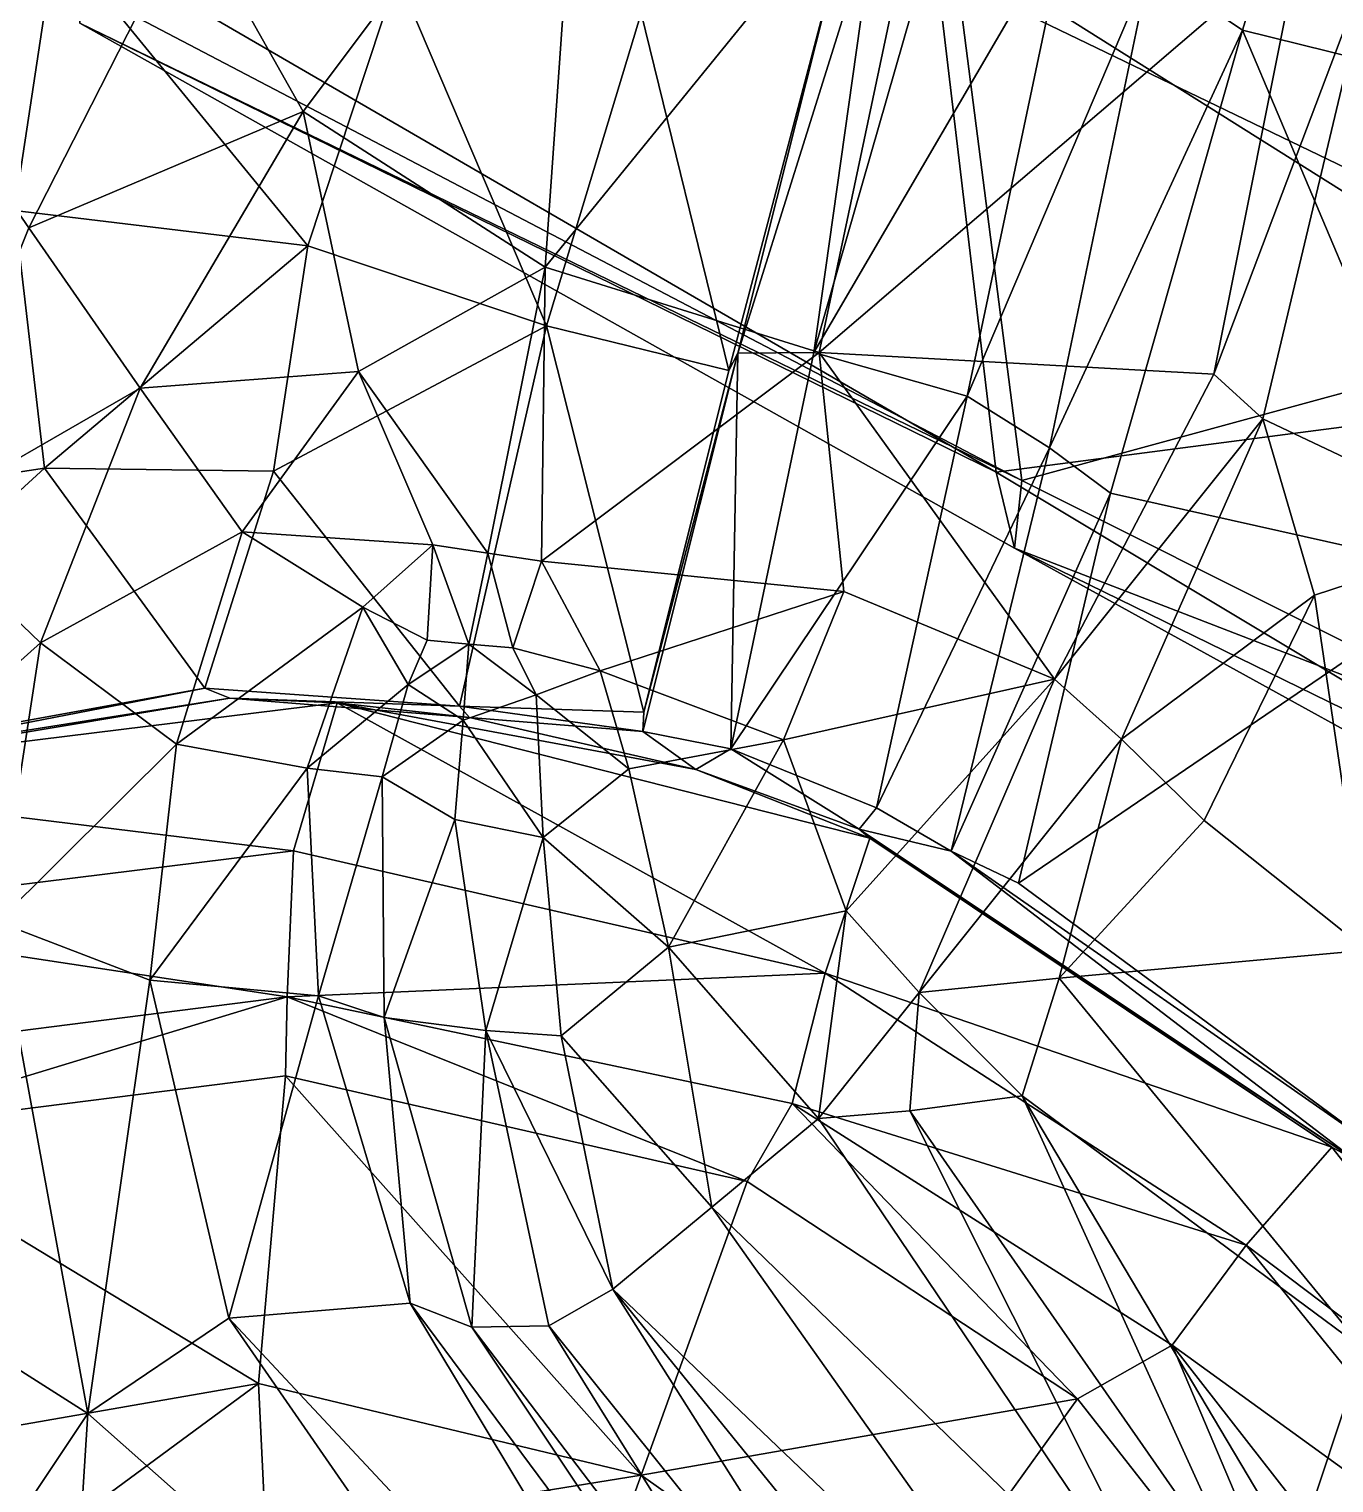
# Model space of a CAD drawing. Extents: x -4.77 to 4.77, y -2.48 to 3.3.
# Drawn here: x -1.2638 to -0.8552, y 1.1817 to 1.637 of the extents above; entities that cross this region are included whole.
import ezdxf

# ---------------------------------------------------------------- set-up
doc = ezdxf.new("R2010")
doc.units = 0

msp = doc.modelspace()

# ---------------------------------------------------------------- linework, layer by layer
for points in [[(-1.21336, 1.67399, 0.82613), (-1.17795, 1.61121, 0.83156), (-1.0906, 1.7277, 0.83557)], [(-1.21336, 1.67399, -0.82613), (-1.0906, 1.7277, -0.83557), (-1.17795, 1.61121, -0.83156)], [(-1.17795, 1.61121, 0.83156), (-1.10218, 1.56239, 0.83365), (-1.0906, 1.7277, 0.83557)], [(-1.17795, 1.61121, -0.83156), (-1.0906, 1.7277, -0.83557), (-1.10218, 1.56239, -0.83365)], [(-0.97863, 1.71442, 0.8234), (-1.0906, 1.7277, 0.83557), (-1.10218, 1.56239, 0.83365)], [(-0.97863, 1.71442, -0.8234), (-1.10218, 1.56239, -0.83365), (-1.0906, 1.7277, -0.83557)], [(-0.97303, 1.65217, 1.17283), (-0.75851, 1.54865, 1.11099), (-0.74406, 1.72865, 1.10682)], [(-0.97303, 1.65217, -1.17283), (-0.74406, 1.72865, -1.10682), (-0.75851, 1.54865, -1.11099)], [(-0.98104, 1.66714, 1.1076), (-0.74534, 1.71656, 1.03952), (-0.75511, 1.52504, 1.04234)], [(-0.98104, 1.66714, -1.1076), (-0.75511, 1.52504, -1.04234), (-0.74534, 1.71656, -1.03952)], [(-0.97863, 1.71442, 0.8234), (-1.10218, 1.56239, 0.83365), (-1.01641, 1.5357, 0.82468)], [(-0.97863, 1.71442, -0.8234), (-1.01641, 1.5357, -0.82468), (-1.10218, 1.56239, -0.83365)], [(-0.86572, 1.66487, 0.80362), (-0.97863, 1.71442, 0.8234), (-1.01641, 1.5357, 0.82468)], [(-0.86572, 1.66487, -0.80362), (-1.01641, 1.5357, -0.82468), (-0.97863, 1.71442, -0.8234)], [(-1.2683, 1.58013, -0.76512), (-1.38423, 1.67878, -0.73213), (-1.25534, 1.66572, -0.76601)], [(-1.2683, 1.58013, 0.76512), (-1.25534, 1.66572, 0.76601), (-1.38423, 1.67878, 0.73213)], [(-1.01804, 1.53575, -0.90347), (-0.99861, 1.67337, -0.8553), (-0.97733, 1.67747, -0.88313)], [(-1.01804, 1.53575, -0.90347), (-0.97733, 1.67747, -0.88313), (-0.93846, 1.67218, -0.8958)], [(-1.01804, 1.53575, 0.90347), (-0.97733, 1.67747, 0.88313), (-0.99861, 1.67337, 0.8553)], [(-1.01804, 1.53575, 0.90347), (-0.93846, 1.67218, 0.8958), (-0.97733, 1.67747, 0.88313)], [(-1.21336, 1.67399, 0.82613), (-1.30706, 1.6373, 0.8021), (-1.26387, 1.5748, 0.8136)], [(-1.21336, 1.67399, -0.82613), (-1.26387, 1.5748, -0.8136), (-1.30706, 1.6373, -0.8021)], [(-1.26387, 1.5748, 0.8136), (-1.17795, 1.61121, 0.83156), (-1.21336, 1.67399, 0.82613)], [(-1.26387, 1.5748, -0.8136), (-1.21336, 1.67399, -0.82613), (-1.17795, 1.61121, -0.83156)], [(-1.04187, 1.53547, -0.86793), (-1.01122, 1.65691, -0.83189), (-0.99861, 1.67337, -0.8553)], [(-1.01804, 1.53575, -0.90347), (-1.04187, 1.53547, -0.86793), (-0.99861, 1.67337, -0.8553)], [(-1.04187, 1.53547, 0.86793), (-0.99861, 1.67337, 0.8553), (-1.01122, 1.65691, 0.83189)], [(-1.01804, 1.53575, 0.90347), (-0.99861, 1.67337, 0.8553), (-1.04187, 1.53547, 0.86793)], [(-1.01804, 1.53575, -0.90347), (-0.93846, 1.67218, -0.8958), (-0.97006, 1.522, -0.91325)], [(-1.01804, 1.53575, 0.90347), (-0.97006, 1.522, 0.91325), (-0.93846, 1.67218, 0.8958)], [(-0.97006, 1.522, -0.91325), (-0.93846, 1.67218, -0.8958), (-0.913, 1.65632, -0.8898)], [(-0.97006, 1.522, 0.91325), (-0.913, 1.65632, 0.8898), (-0.93846, 1.67218, 0.8958)], [(-1.24958, 1.6658, 1.18556), (-0.98104, 1.66714, 1.1076), (-0.96092, 1.49824, 1.10283)], [(-1.24958, 1.6658, -1.18556), (-0.96092, 1.49824, -1.10283), (-0.98104, 1.66714, -1.1076)], [(-0.96092, 1.49824, 1.10283), (-0.98104, 1.66714, 1.1076), (-0.75511, 1.52504, 1.04234)], [(-0.96092, 1.49824, -1.10283), (-0.75511, 1.52504, -1.04234), (-0.98104, 1.66714, -1.1076)], [(-1.17647, 1.56914, -0.78856), (-1.2683, 1.58013, -0.76512), (-1.25534, 1.66572, -0.76601)], [(-1.17647, 1.56914, 0.78856), (-1.25534, 1.66572, 0.76601), (-1.2683, 1.58013, 0.76512)], [(-1.17647, 1.56914, -0.78856), (-1.25534, 1.66572, -0.76601), (-1.14853, 1.65376, -0.79437)], [(-1.17647, 1.56914, 0.78856), (-1.14853, 1.65376, 0.79437), (-1.25534, 1.66572, 0.76601)], [(-1.24792, 1.63881, 1.20188), (-1.24958, 1.6658, 1.18556), (-0.96092, 1.49824, 1.10283)], [(-1.24792, 1.63881, -1.20188), (-0.96092, 1.49824, -1.10283), (-1.24958, 1.6658, -1.18556)], [(-0.86572, 1.66487, 0.80362), (-1.01641, 1.5357, 0.82468), (-0.89277, 1.52889, 0.80912)], [(-0.86572, 1.66487, -0.80362), (-0.89277, 1.52889, -0.80912), (-1.01641, 1.5357, -0.82468)], [(-0.913, 1.65632, -0.8898), (-0.87598, 1.66217, -0.84468), (-0.88387, 1.63669, -0.86334)], [(-0.913, 1.65632, 0.8898), (-0.88387, 1.63669, 0.86334), (-0.87598, 1.66217, 0.84468)], [(-0.89277, 1.52889, 0.80912), (-0.84241, 1.66231, 0.89663), (-0.86572, 1.66487, 0.80362)], [(-0.89277, 1.52889, -0.80912), (-0.86572, 1.66487, -0.80362), (-0.84241, 1.66231, -0.89663)], [(-0.89277, 1.52889, 0.80912), (-0.87746, 1.51493, 0.89376), (-0.84241, 1.66231, 0.89663)], [(-0.89277, 1.52889, -0.80912), (-0.84241, 1.66231, -0.89663), (-0.87746, 1.51493, -0.89376)], [(-0.87598, 1.66217, -0.84468), (-0.78461, 1.61216, -0.89048), (-0.88387, 1.63669, -0.86334)], [(-0.87598, 1.66217, 0.84468), (-0.88387, 1.63669, 0.86334), (-0.78461, 1.61216, 0.89048)], [(-0.87746, 1.51493, 0.89376), (-0.80189, 1.47909, 0.90909), (-0.84241, 1.66231, 0.89663)], [(-0.87746, 1.51493, -0.89376), (-0.84241, 1.66231, -0.89663), (-0.80189, 1.47909, -0.90909)], [(-0.87598, 1.66217, -0.84468), (-0.765, 1.63898, -0.8722), (-0.78461, 1.61216, -0.89048)], [(-0.87598, 1.66217, 0.84468), (-0.78461, 1.61216, 0.89048), (-0.765, 1.63898, 0.8722)], [(-1.1018, 1.54409, -0.80788), (-1.17647, 1.56914, -0.78856), (-1.14853, 1.65376, -0.79437)], [(-1.1018, 1.54409, 0.80788), (-1.14853, 1.65376, 0.79437), (-1.17647, 1.56914, 0.78856)], [(-1.1018, 1.54409, -0.80788), (-1.14853, 1.65376, -0.79437), (-1.07215, 1.64199, -0.81479)], [(-1.1018, 1.54409, 0.80788), (-1.07215, 1.64199, 0.81479), (-1.14853, 1.65376, 0.79437)], [(-1.04467, 1.53008, -0.82766), (-1.07215, 1.64199, -0.81479), (-1.01122, 1.65691, -0.83189)], [(-1.04467, 1.53008, 0.82766), (-1.01122, 1.65691, 0.83189), (-1.07215, 1.64199, 0.81479)], [(-1.04187, 1.53547, -0.86793), (-1.04467, 1.53008, -0.82766), (-1.01122, 1.65691, -0.83189)], [(-1.04187, 1.53547, 0.86793), (-1.01122, 1.65691, 0.83189), (-1.04467, 1.53008, 0.82766)], [(-0.97006, 1.522, -0.91325), (-0.913, 1.65632, -0.8898), (-0.94431, 1.50584, -0.89591)], [(-0.97006, 1.522, 0.91325), (-0.94431, 1.50584, 0.89591), (-0.913, 1.65632, 0.8898)], [(-0.94431, 1.50584, -0.89591), (-0.913, 1.65632, -0.8898), (-0.88387, 1.63669, -0.86334)], [(-0.94431, 1.50584, 0.89591), (-0.88387, 1.63669, 0.86334), (-0.913, 1.65632, 0.8898)], [(-0.95291, 1.49563, 1.1647), (-1.24705, 1.64971, 1.24409), (-1.24792, 1.63881, 1.20188)], [(-0.95291, 1.49563, -1.1647), (-1.24792, 1.63881, -1.20188), (-1.24705, 1.64971, -1.24409)], [(-0.97303, 1.65217, 1.17283), (-1.24705, 1.64971, 1.24409), (-0.95291, 1.49563, 1.1647)], [(-0.97303, 1.65217, -1.17283), (-0.95291, 1.49563, -1.1647), (-1.24705, 1.64971, -1.24409)], [(-0.75851, 1.54865, 1.11099), (-0.97303, 1.65217, 1.17283), (-0.95291, 1.49563, 1.1647)], [(-0.75851, 1.54865, -1.11099), (-0.95291, 1.49563, -1.1647), (-0.97303, 1.65217, -1.17283)], [(-1.04467, 1.53008, -0.82766), (-1.1018, 1.54409, -0.80788), (-1.07215, 1.64199, -0.81479)], [(-1.04467, 1.53008, 0.82766), (-1.07215, 1.64199, 0.81479), (-1.1018, 1.54409, 0.80788)], [(-1.24792, 1.63881, 1.20188), (-0.96092, 1.49824, 1.10283), (-0.95521, 1.47445, 1.1261)], [(-0.95291, 1.49563, 1.1647), (-1.24792, 1.63881, 1.20188), (-0.95521, 1.47445, 1.1261)], [(-1.24792, 1.63881, -1.20188), (-0.95521, 1.47445, -1.1261), (-0.96092, 1.49824, -1.10283)], [(-0.95291, 1.49563, -1.1647), (-0.95521, 1.47445, -1.1261), (-1.24792, 1.63881, -1.20188)], [(-0.94431, 1.50584, -0.89591), (-0.88387, 1.63669, -0.86334), (-0.92513, 1.4917, -0.8562)], [(-0.94431, 1.50584, 0.89591), (-0.92513, 1.4917, 0.8562), (-0.88387, 1.63669, 0.86334)], [(-0.88387, 1.63669, -0.86334), (-0.81181, 1.4663, -0.88119), (-0.92513, 1.4917, -0.8562)], [(-0.88387, 1.63669, 0.86334), (-0.92513, 1.4917, 0.8562), (-0.81181, 1.4663, 0.88119)], [(-0.88387, 1.63669, -0.86334), (-0.78461, 1.61216, -0.89048), (-0.81181, 1.4663, -0.88119)], [(-0.88387, 1.63669, 0.86334), (-0.81181, 1.4663, 0.88119), (-0.78461, 1.61216, 0.89048)], [(-1.26387, 1.5748, 0.8136), (-1.22903, 1.52454, 0.81615), (-1.17795, 1.61121, 0.83156)], [(-1.26387, 1.5748, -0.8136), (-1.17795, 1.61121, -0.83156), (-1.22903, 1.52454, -0.81615)], [(-1.22903, 1.52454, 0.81615), (-1.16059, 1.5298, 0.82716), (-1.17795, 1.61121, 0.83156)], [(-1.22903, 1.52454, -0.81615), (-1.17795, 1.61121, -0.83156), (-1.16059, 1.5298, -0.82716)], [(-1.17795, 1.61121, 0.83156), (-1.16059, 1.5298, 0.82716), (-1.10218, 1.56239, 0.83365)], [(-1.17795, 1.61121, -0.83156), (-1.10218, 1.56239, -0.83365), (-1.16059, 1.5298, -0.82716)], [(-1.38802, 1.47986, -0.73982), (-1.2683, 1.58013, -0.76512), (-1.25893, 1.49947, -0.76967)], [(-1.38802, 1.47986, 0.73982), (-1.25893, 1.49947, 0.76967), (-1.2683, 1.58013, 0.76512)], [(-1.17647, 1.56914, -0.78856), (-1.25893, 1.49947, -0.76967), (-1.2683, 1.58013, -0.76512)], [(-1.17647, 1.56914, 0.78856), (-1.2683, 1.58013, 0.76512), (-1.25893, 1.49947, 0.76967)], [(-1.30034, 1.48337, 0.78898), (-1.22903, 1.52454, 0.81615), (-1.26387, 1.5748, 0.8136)], [(-1.30034, 1.48337, -0.78898), (-1.26387, 1.5748, -0.8136), (-1.22903, 1.52454, -0.81615)], [(-1.17647, 1.56914, -0.78856), (-1.18724, 1.49858, -0.78715), (-1.25893, 1.49947, -0.76967)], [(-1.17647, 1.56914, 0.78856), (-1.25893, 1.49947, 0.76967), (-1.18724, 1.49858, 0.78715)], [(-1.18724, 1.49858, -0.78715), (-1.17647, 1.56914, -0.78856), (-1.1018, 1.54409, -0.80788)], [(-1.18724, 1.49858, 0.78715), (-1.1018, 1.54409, 0.80788), (-1.17647, 1.56914, 0.78856)], [(-1.12012, 1.47286, 0.8198), (-1.10218, 1.56239, 0.83365), (-1.16059, 1.5298, 0.82716)], [(-1.12012, 1.47286, -0.8198), (-1.16059, 1.5298, -0.82716), (-1.10218, 1.56239, -0.83365)], [(-1.10218, 1.56239, 0.83365), (-1.12012, 1.47286, 0.8198), (-1.1033, 1.47035, 0.81866)], [(-1.10218, 1.56239, -0.83365), (-1.1033, 1.47035, -0.81866), (-1.12012, 1.47286, -0.8198)], [(-1.10218, 1.56239, 0.83365), (-1.1033, 1.47035, 0.81866), (-1.01641, 1.5357, 0.82468)], [(-1.10218, 1.56239, -0.83365), (-1.01641, 1.5357, -0.82468), (-1.1033, 1.47035, -0.81866)], [(-0.75851, 1.54865, 1.11099), (-0.95291, 1.49563, 1.1647), (-0.75961, 1.39883, 1.11075)], [(-0.75851, 1.54865, -1.11099), (-0.75961, 1.39883, -1.11075), (-0.95291, 1.49563, -1.1647)], [(-1.18724, 1.49858, -0.78715), (-1.1018, 1.54409, -0.80788), (-1.12903, 1.42501, -0.81797)], [(-1.18724, 1.49858, 0.78715), (-1.12903, 1.42501, 0.81797), (-1.1018, 1.54409, 0.80788)], [(-1.07132, 1.42304, -0.82422), (-1.12903, 1.42501, -0.81797), (-1.1018, 1.54409, -0.80788)], [(-1.07132, 1.42304, 0.82422), (-1.1018, 1.54409, 0.80788), (-1.12903, 1.42501, 0.81797)], [(-1.07132, 1.42304, -0.82422), (-1.1018, 1.54409, -0.80788), (-1.04467, 1.53008, -0.82766)], [(-1.07132, 1.42304, 0.82422), (-1.04467, 1.53008, 0.82766), (-1.1018, 1.54409, 0.80788)], [(-1.00869, 1.46083, 0.80889), (-1.01641, 1.5357, 0.82468), (-1.1033, 1.47035, 0.81866)], [(-1.00869, 1.46083, -0.80889), (-1.1033, 1.47035, -0.81866), (-1.01641, 1.5357, -0.82468)], [(-1.04187, 1.53547, -0.86793), (-1.04399, 1.41163, -0.908), (-1.07163, 1.41706, -0.87642)], [(-1.04187, 1.53547, -0.86793), (-1.07163, 1.41706, -0.87642), (-1.07132, 1.42304, -0.82422)], [(-1.04187, 1.53547, 0.86793), (-1.07163, 1.41706, 0.87642), (-1.04399, 1.41163, 0.908)], [(-1.04187, 1.53547, 0.86793), (-1.07132, 1.42304, 0.82422), (-1.07163, 1.41706, 0.87642)], [(-1.04187, 1.53547, -0.86793), (-1.07132, 1.42304, -0.82422), (-1.04467, 1.53008, -0.82766)], [(-1.04187, 1.53547, 0.86793), (-1.04467, 1.53008, 0.82766), (-1.07132, 1.42304, 0.82422)], [(-0.97006, 1.522, -0.91325), (-1.04399, 1.41163, -0.908), (-1.01804, 1.53575, -0.90347)], [(-1.04187, 1.53547, -0.86793), (-1.01804, 1.53575, -0.90347), (-1.04399, 1.41163, -0.908)], [(-0.97006, 1.522, 0.91325), (-1.01804, 1.53575, 0.90347), (-1.04399, 1.41163, 0.908)], [(-1.04187, 1.53547, 0.86793), (-1.04399, 1.41163, 0.908), (-1.01804, 1.53575, 0.90347)], [(-0.94268, 1.43343, 0.80042), (-1.01641, 1.5357, 0.82468), (-1.00869, 1.46083, 0.80889)], [(-0.94268, 1.43343, 0.80042), (-0.89277, 1.52889, 0.80912), (-1.01641, 1.5357, 0.82468)], [(-0.94268, 1.43343, -0.80042), (-1.00869, 1.46083, -0.80889), (-1.01641, 1.5357, -0.82468)], [(-0.94268, 1.43343, -0.80042), (-1.01641, 1.5357, -0.82468), (-0.89277, 1.52889, -0.80912)], [(-1.22903, 1.52454, 0.81615), (-1.19709, 1.47957, 0.81338), (-1.16059, 1.5298, 0.82716)], [(-1.22903, 1.52454, -0.81615), (-1.16059, 1.5298, -0.82716), (-1.19709, 1.47957, -0.81338)], [(-1.13738, 1.47548, 0.82041), (-1.16059, 1.5298, 0.82716), (-1.19709, 1.47957, 0.81338)], [(-1.13738, 1.47548, -0.82041), (-1.19709, 1.47957, -0.81338), (-1.16059, 1.5298, -0.82716)], [(-1.12012, 1.47286, 0.8198), (-1.16059, 1.5298, 0.82716), (-1.13738, 1.47548, 0.82041)], [(-1.12012, 1.47286, -0.8198), (-1.13738, 1.47548, -0.82041), (-1.16059, 1.5298, -0.82716)], [(-0.94268, 1.43343, 0.80042), (-0.87746, 1.51493, 0.89376), (-0.89277, 1.52889, 0.80912)], [(-0.94268, 1.43343, -0.80042), (-0.89277, 1.52889, -0.80912), (-0.87746, 1.51493, -0.89376)], [(-1.30034, 1.48337, 0.78898), (-1.26015, 1.44483, 0.79103), (-1.22903, 1.52454, 0.81615)], [(-1.30034, 1.48337, -0.78898), (-1.22903, 1.52454, -0.81615), (-1.26015, 1.44483, -0.79103)], [(-1.19709, 1.47957, 0.81338), (-1.22903, 1.52454, 0.81615), (-1.26015, 1.44483, 0.79103)], [(-1.19709, 1.47957, -0.81338), (-1.26015, 1.44483, -0.79103), (-1.22903, 1.52454, -0.81615)], [(-0.97006, 1.522, -0.91325), (-0.99846, 1.39315, -0.91229), (-1.04399, 1.41163, -0.908)], [(-0.97006, 1.522, 0.91325), (-1.04399, 1.41163, 0.908), (-0.99846, 1.39315, 0.91229)], [(-0.94431, 1.50584, -0.89591), (-0.99846, 1.39315, -0.91229), (-0.97006, 1.522, -0.91325)], [(-0.94431, 1.50584, 0.89591), (-0.97006, 1.522, 0.91325), (-0.99846, 1.39315, 0.91229)], [(-0.96092, 1.49824, 1.10283), (-0.75511, 1.52504, 1.04234), (-0.77251, 1.38506, 1.05085)], [(-0.96092, 1.49824, -1.10283), (-0.77251, 1.38506, -1.05085), (-0.75511, 1.52504, -1.04234)], [(-0.94268, 1.43343, 0.80042), (-0.92171, 1.41463, 0.89091), (-0.87746, 1.51493, 0.89376)], [(-0.94268, 1.43343, -0.80042), (-0.87746, 1.51493, -0.89376), (-0.92171, 1.41463, -0.89091)], [(-0.86125, 1.45976, 0.90514), (-0.87746, 1.51493, 0.89376), (-0.92171, 1.41463, 0.89091)], [(-0.86125, 1.45976, -0.90514), (-0.92171, 1.41463, -0.89091), (-0.87746, 1.51493, -0.89376)], [(-0.87746, 1.51493, 0.89376), (-0.86125, 1.45976, 0.90514), (-0.80189, 1.47909, 0.90909)], [(-0.87746, 1.51493, -0.89376), (-0.80189, 1.47909, -0.90909), (-0.86125, 1.45976, -0.90514)], [(-0.94431, 1.50584, -0.89591), (-0.97504, 1.37955, -0.89508), (-0.99846, 1.39315, -0.91229)], [(-0.94431, 1.50584, 0.89591), (-0.99846, 1.39315, 0.91229), (-0.97504, 1.37955, 0.89508)], [(-0.92513, 1.4917, -0.8562), (-0.97504, 1.37955, -0.89508), (-0.94431, 1.50584, -0.89591)], [(-0.92513, 1.4917, 0.8562), (-0.94431, 1.50584, 0.89591), (-0.97504, 1.37955, 0.89508)], [(-1.25893, 1.49947, -0.76967), (-1.36508, 1.40221, -0.7704), (-1.38802, 1.47986, -0.73982)], [(-1.25893, 1.49947, 0.76967), (-1.38802, 1.47986, 0.73982), (-1.36508, 1.40221, 0.7704)], [(-1.25893, 1.49947, -0.76967), (-1.20873, 1.4306, -0.7991), (-1.36508, 1.40221, -0.7704)], [(-1.25893, 1.49947, 0.76967), (-1.36508, 1.40221, 0.7704), (-1.20873, 1.4306, 0.7991)], [(-1.20873, 1.4306, -0.7991), (-1.25893, 1.49947, -0.76967), (-1.18724, 1.49858, -0.78715)], [(-1.20873, 1.4306, 0.7991), (-1.18724, 1.49858, 0.78715), (-1.25893, 1.49947, 0.76967)], [(-1.20873, 1.4306, -0.7991), (-1.18724, 1.49858, -0.78715), (-1.12903, 1.42501, -0.81797)], [(-1.20873, 1.4306, 0.7991), (-1.12903, 1.42501, 0.81797), (-1.18724, 1.49858, 0.78715)], [(-0.95521, 1.47445, 1.1261), (-0.96092, 1.49824, 1.10283), (-0.77251, 1.38506, 1.05085)], [(-0.95521, 1.47445, -1.1261), (-0.77251, 1.38506, -1.05085), (-0.96092, 1.49824, -1.10283)], [(-0.75961, 1.39883, 1.11075), (-0.95291, 1.49563, 1.1647), (-0.95521, 1.47445, 1.1261)], [(-0.75961, 1.39883, -1.11075), (-0.95521, 1.47445, -1.1261), (-0.95291, 1.49563, -1.1647)], [(-0.92513, 1.4917, -0.8562), (-0.95398, 1.36952, -0.85527), (-0.97504, 1.37955, -0.89508)], [(-0.92513, 1.4917, 0.8562), (-0.97504, 1.37955, 0.89508), (-0.95398, 1.36952, 0.85527)], [(-0.95398, 1.36952, -0.85527), (-0.92513, 1.4917, -0.8562), (-0.81181, 1.4663, -0.88119)], [(-0.95398, 1.36952, 0.85527), (-0.81181, 1.4663, 0.88119), (-0.92513, 1.4917, 0.8562)], [(-1.32047, 1.3907, 0.75335), (-1.26015, 1.44483, 0.79103), (-1.30034, 1.48337, 0.78898)], [(-1.32047, 1.3907, -0.75335), (-1.30034, 1.48337, -0.78898), (-1.26015, 1.44483, -0.79103)], [(-1.19709, 1.47957, 0.81338), (-1.26015, 1.44483, 0.79103), (-1.21756, 1.41303, 0.79068)], [(-1.19709, 1.47957, -0.81338), (-1.21756, 1.41303, -0.79068), (-1.26015, 1.44483, -0.79103)], [(-1.21756, 1.41303, 0.79068), (-1.15927, 1.45597, 0.81464), (-1.19709, 1.47957, 0.81338)], [(-1.21756, 1.41303, -0.79068), (-1.19709, 1.47957, -0.81338), (-1.15927, 1.45597, -0.81464)], [(-1.13738, 1.47548, 0.82041), (-1.19709, 1.47957, 0.81338), (-1.15927, 1.45597, 0.81464)], [(-1.13738, 1.47548, -0.82041), (-1.15927, 1.45597, -0.81464), (-1.19709, 1.47957, -0.81338)], [(-1.15927, 1.45597, 0.81464), (-1.13914, 1.44559, 0.82002), (-1.13738, 1.47548, 0.82041)], [(-1.15927, 1.45597, -0.81464), (-1.13738, 1.47548, -0.82041), (-1.13914, 1.44559, -0.82002)], [(-1.12604, 1.44436, 0.81994), (-1.13738, 1.47548, 0.82041), (-1.13914, 1.44559, 0.82002)], [(-1.12604, 1.44436, -0.81994), (-1.13914, 1.44559, -0.82002), (-1.13738, 1.47548, -0.82041)], [(-1.12604, 1.44436, 0.81994), (-1.12012, 1.47286, 0.8198), (-1.13738, 1.47548, 0.82041)], [(-1.12604, 1.44436, -0.81994), (-1.13738, 1.47548, -0.82041), (-1.12012, 1.47286, -0.8198)], [(-0.84485, 1.3486, 0.9063), (-0.80189, 1.47909, 0.90909), (-0.86125, 1.45976, 0.90514)], [(-0.84485, 1.3486, -0.9063), (-0.86125, 1.45976, -0.90514), (-0.80189, 1.47909, -0.90909)], [(-1.12012, 1.47286, 0.8198), (-1.12604, 1.44436, 0.81994), (-1.11232, 1.44324, 0.81636)], [(-1.12012, 1.47286, -0.8198), (-1.11232, 1.44324, -0.81636), (-1.12604, 1.44436, -0.81994)], [(-1.12012, 1.47286, 0.8198), (-1.11232, 1.44324, 0.81636), (-1.1033, 1.47035, 0.81866)], [(-1.12012, 1.47286, -0.8198), (-1.1033, 1.47035, -0.81866), (-1.11232, 1.44324, -0.81636)], [(-0.75961, 1.39883, 1.11075), (-0.95521, 1.47445, 1.1261), (-0.76207, 1.36799, 1.08181)], [(-0.95521, 1.47445, 1.1261), (-0.77251, 1.38506, 1.05085), (-0.76207, 1.36799, 1.08181)], [(-0.75961, 1.39883, -1.11075), (-0.76207, 1.36799, -1.08181), (-0.95521, 1.47445, -1.1261)], [(-0.95521, 1.47445, -1.1261), (-0.76207, 1.36799, -1.08181), (-0.77251, 1.38506, -1.05085)], [(-1.11232, 1.44324, 0.81636), (-1.0849, 1.436, 0.80917), (-1.1033, 1.47035, 0.81866)], [(-1.11232, 1.44324, -0.81636), (-1.1033, 1.47035, -0.81866), (-1.0849, 1.436, -0.80917)], [(-1.00869, 1.46083, 0.80889), (-1.1033, 1.47035, 0.81866), (-1.0849, 1.436, 0.80917)], [(-1.00869, 1.46083, -0.80889), (-1.0849, 1.436, -0.80917), (-1.1033, 1.47035, -0.81866)], [(-0.95398, 1.36952, -0.85527), (-0.81181, 1.4663, -0.88119), (-0.84238, 1.28707, -0.87713)], [(-0.95398, 1.36952, 0.85527), (-0.84238, 1.28707, 0.87713), (-0.81181, 1.4663, 0.88119)], [(-1.02752, 1.41446, 0.79779), (-1.00869, 1.46083, 0.80889), (-1.0849, 1.436, 0.80917)], [(-1.02752, 1.41446, -0.79779), (-1.0849, 1.436, -0.80917), (-1.00869, 1.46083, -0.80889)], [(-1.02752, 1.41446, 0.79779), (-0.94268, 1.43343, 0.80042), (-1.00869, 1.46083, 0.80889)], [(-1.02752, 1.41446, -0.79779), (-1.00869, 1.46083, -0.80889), (-0.94268, 1.43343, -0.80042)], [(-0.86125, 1.45976, 0.90514), (-0.92171, 1.41463, 0.89091), (-0.89579, 1.38921, 0.90287)], [(-0.86125, 1.45976, -0.90514), (-0.89579, 1.38921, -0.90287), (-0.92171, 1.41463, -0.89091)], [(-0.84485, 1.3486, 0.9063), (-0.86125, 1.45976, 0.90514), (-0.89579, 1.38921, 0.90287)], [(-0.84485, 1.3486, -0.9063), (-0.89579, 1.38921, -0.90287), (-0.86125, 1.45976, -0.90514)], [(-1.21756, 1.41303, 0.79068), (-1.17666, 1.4056, 0.79742), (-1.15927, 1.45597, 0.81464)], [(-1.21756, 1.41303, -0.79068), (-1.15927, 1.45597, -0.81464), (-1.17666, 1.4056, -0.79742)], [(-1.14505, 1.43171, 0.81861), (-1.15927, 1.45597, 0.81464), (-1.17666, 1.4056, 0.79742)], [(-1.14505, 1.43171, -0.81861), (-1.17666, 1.4056, -0.79742), (-1.15927, 1.45597, -0.81464)], [(-1.15927, 1.45597, 0.81464), (-1.14505, 1.43171, 0.81861), (-1.13914, 1.44559, 0.82002)], [(-1.15927, 1.45597, -0.81464), (-1.13914, 1.44559, -0.82002), (-1.14505, 1.43171, -0.81861)], [(-1.32047, 1.3907, 0.75335), (-1.27366, 1.35742, 0.75826), (-1.26015, 1.44483, 0.79103)], [(-1.32047, 1.3907, -0.75335), (-1.26015, 1.44483, -0.79103), (-1.27366, 1.35742, -0.75826)], [(-1.21756, 1.41303, 0.79068), (-1.26015, 1.44483, 0.79103), (-1.27366, 1.35742, 0.75826)], [(-1.21756, 1.41303, -0.79068), (-1.27366, 1.35742, -0.75826), (-1.26015, 1.44483, -0.79103)], [(-1.14505, 1.43171, 0.81861), (-1.12604, 1.44436, 0.81994), (-1.13914, 1.44559, 0.82002)], [(-1.14505, 1.43171, -0.81861), (-1.13914, 1.44559, -0.82002), (-1.12604, 1.44436, -0.81994)], [(-1.14505, 1.43171, 0.81861), (-1.1278, 1.42055, 0.82048), (-1.12604, 1.44436, 0.81994)], [(-1.14505, 1.43171, -0.81861), (-1.12604, 1.44436, -0.81994), (-1.1278, 1.42055, -0.82048)], [(-1.12604, 1.44436, 0.81994), (-1.1278, 1.42055, 0.82048), (-1.10503, 1.42847, 0.81303)], [(-1.12604, 1.44436, -0.81994), (-1.10503, 1.42847, -0.81303), (-1.1278, 1.42055, -0.82048)], [(-1.12604, 1.44436, 0.81994), (-1.10503, 1.42847, 0.81303), (-1.11232, 1.44324, 0.81636)], [(-1.12604, 1.44436, -0.81994), (-1.11232, 1.44324, -0.81636), (-1.10503, 1.42847, -0.81303)], [(-1.11232, 1.44324, 0.81636), (-1.10503, 1.42847, 0.81303), (-1.0849, 1.436, 0.80917)], [(-1.11232, 1.44324, -0.81636), (-1.0849, 1.436, -0.80917), (-1.10503, 1.42847, -0.81303)], [(-1.10503, 1.42847, 0.81303), (-1.07601, 1.40535, 0.79904), (-1.0849, 1.436, 0.80917)], [(-1.10503, 1.42847, -0.81303), (-1.0849, 1.436, -0.80917), (-1.07601, 1.40535, -0.79904)], [(-1.02752, 1.41446, 0.79779), (-1.0849, 1.436, 0.80917), (-1.07601, 1.40535, 0.79904)], [(-1.02752, 1.41446, -0.79779), (-1.07601, 1.40535, -0.79904), (-1.0849, 1.436, -0.80917)], [(-1.20873, 1.4306, -0.7991), (-1.37114, 1.39912, -0.90472), (-1.36508, 1.40221, -0.7704)], [(-1.20873, 1.4306, -0.7991), (-1.20086, 1.42743, -0.92664), (-1.37114, 1.39912, -0.90472)], [(-1.20873, 1.4306, 0.7991), (-1.36508, 1.40221, 0.7704), (-1.37114, 1.39912, 0.90472)], [(-1.20873, 1.4306, 0.7991), (-1.37114, 1.39912, 0.90472), (-1.20086, 1.42743, 0.92664)], [(-1.12903, 1.42501, -0.81797), (-1.20086, 1.42743, -0.92664), (-1.20873, 1.4306, -0.7991)], [(-1.12903, 1.42501, 0.81797), (-1.20873, 1.4306, 0.7991), (-1.20086, 1.42743, 0.92664)], [(-1.14505, 1.43171, 0.81861), (-1.17666, 1.4056, 0.79742), (-1.15321, 1.40285, 0.81417)], [(-1.14505, 1.43171, -0.81861), (-1.15321, 1.40285, -0.81417), (-1.17666, 1.4056, -0.79742)], [(-1.1278, 1.42055, 0.82048), (-1.14505, 1.43171, 0.81861), (-1.15321, 1.40285, 0.81417)], [(-1.1278, 1.42055, -0.82048), (-1.15321, 1.40285, -0.81417), (-1.14505, 1.43171, -0.81861)], [(-1.02752, 1.41446, 0.79779), (-1.0079, 1.36091, 0.79441), (-0.94268, 1.43343, 0.80042)], [(-1.02752, 1.41446, -0.79779), (-0.94268, 1.43343, -0.80042), (-1.0079, 1.36091, -0.79441)], [(-0.98504, 1.33529, 0.88612), (-0.94268, 1.43343, 0.80042), (-1.0079, 1.36091, 0.79441)], [(-0.98504, 1.33529, -0.88612), (-1.0079, 1.36091, -0.79441), (-0.94268, 1.43343, -0.80042)], [(-0.98504, 1.33529, 0.88612), (-0.92171, 1.41463, 0.89091), (-0.94268, 1.43343, 0.80042)], [(-0.98504, 1.33529, -0.88612), (-0.94268, 1.43343, -0.80042), (-0.92171, 1.41463, -0.89091)], [(-1.36268, 1.40189, -0.98887), (-1.37114, 1.39912, -0.90472), (-1.20086, 1.42743, -0.92664)], [(-1.36268, 1.40189, 0.98887), (-1.20086, 1.42743, 0.92664), (-1.37114, 1.39912, 0.90472)], [(-1.36268, 1.40189, -0.98887), (-1.20086, 1.42743, -0.92664), (-1.16732, 1.426, -0.98842)], [(-1.36268, 1.40189, 0.98887), (-1.16732, 1.426, 0.98842), (-1.20086, 1.42743, 0.92664)], [(-1.36268, 1.40189, -0.98887), (-1.16732, 1.426, -0.98842), (-1.18102, 1.37965, -1.03478)], [(-1.36268, 1.40189, 0.98887), (-1.18102, 1.37965, 1.03478), (-1.16732, 1.426, 0.98842)], [(-1.12587, 1.4214, -0.90935), (-1.16732, 1.426, -0.98842), (-1.20086, 1.42743, -0.92664)], [(-1.12903, 1.42501, -0.81797), (-1.12587, 1.4214, -0.90935), (-1.20086, 1.42743, -0.92664)], [(-1.12587, 1.4214, 0.90935), (-1.20086, 1.42743, 0.92664), (-1.16732, 1.426, 0.98842)], [(-1.12903, 1.42501, 0.81797), (-1.20086, 1.42743, 0.92664), (-1.12587, 1.4214, 0.90935)], [(-1.16732, 1.426, -0.98842), (-1.01449, 1.34136, -1.03477), (-1.18102, 1.37965, -1.03478)], [(-1.16732, 1.426, 0.98842), (-1.18102, 1.37965, 1.03478), (-1.01449, 1.34136, 1.03477)], [(-1.05496, 1.40514, -0.95145), (-1.0005, 1.38359, -1.01345), (-1.16732, 1.426, -0.98842)], [(-1.12587, 1.4214, -0.90935), (-1.05496, 1.40514, -0.95145), (-1.16732, 1.426, -0.98842)], [(-1.16732, 1.426, -0.98842), (-1.0005, 1.38359, -1.01345), (-1.01449, 1.34136, -1.03477)], [(-1.05496, 1.40514, 0.95145), (-1.16732, 1.426, 0.98842), (-1.0005, 1.38359, 1.01345)], [(-1.12587, 1.4214, 0.90935), (-1.16732, 1.426, 0.98842), (-1.05496, 1.40514, 0.95145)], [(-1.16732, 1.426, 0.98842), (-1.01449, 1.34136, 1.03477), (-1.0005, 1.38359, 1.01345)], [(-1.07163, 1.41706, -0.87642), (-1.12903, 1.42501, -0.81797), (-1.07132, 1.42304, -0.82422)], [(-1.07163, 1.41706, -0.87642), (-1.12587, 1.4214, -0.90935), (-1.12903, 1.42501, -0.81797)], [(-1.07163, 1.41706, 0.87642), (-1.07132, 1.42304, 0.82422), (-1.12903, 1.42501, 0.81797)], [(-1.07163, 1.41706, 0.87642), (-1.12903, 1.42501, 0.81797), (-1.12587, 1.4214, 0.90935)], [(-1.10284, 1.38384, 0.81317), (-1.10503, 1.42847, 0.81303), (-1.1278, 1.42055, 0.82048)], [(-1.10284, 1.38384, -0.81317), (-1.1278, 1.42055, -0.82048), (-1.10503, 1.42847, -0.81303)], [(-1.10503, 1.42847, 0.81303), (-1.10284, 1.38384, 0.81317), (-1.07601, 1.40535, 0.79904)], [(-1.10503, 1.42847, -0.81303), (-1.07601, 1.40535, -0.79904), (-1.10284, 1.38384, -0.81317)], [(-1.1278, 1.42055, 0.82048), (-1.15321, 1.40285, 0.81417), (-1.13043, 1.38943, 0.8209)], [(-1.1278, 1.42055, -0.82048), (-1.13043, 1.38943, -0.8209), (-1.15321, 1.40285, -0.81417)], [(-1.10284, 1.38384, 0.81317), (-1.1278, 1.42055, 0.82048), (-1.13043, 1.38943, 0.8209)], [(-1.10284, 1.38384, -0.81317), (-1.13043, 1.38943, -0.8209), (-1.1278, 1.42055, -0.82048)], [(-1.07163, 1.41706, -0.87642), (-1.05496, 1.40514, -0.95145), (-1.12587, 1.4214, -0.90935)], [(-1.07163, 1.41706, 0.87642), (-1.12587, 1.4214, 0.90935), (-1.05496, 1.40514, 0.95145)], [(-1.07163, 1.41706, -0.87642), (-1.04399, 1.41163, -0.908), (-1.05496, 1.40514, -0.95145)], [(-1.07163, 1.41706, 0.87642), (-1.05496, 1.40514, 0.95145), (-1.04399, 1.41163, 0.908)], [(-1.21756, 1.41303, 0.79068), (-1.27366, 1.35742, 0.75826), (-1.2259, 1.33917, 0.7647)], [(-1.21756, 1.41303, -0.79068), (-1.2259, 1.33917, -0.7647), (-1.27366, 1.35742, -0.75826)], [(-1.2259, 1.33917, 0.7647), (-1.17666, 1.4056, 0.79742), (-1.21756, 1.41303, 0.79068)], [(-1.2259, 1.33917, -0.7647), (-1.21756, 1.41303, -0.79068), (-1.17666, 1.4056, -0.79742)], [(-1.02752, 1.41446, 0.79779), (-1.07601, 1.40535, 0.79904), (-1.06358, 1.34954, 0.78596)], [(-1.02752, 1.41446, -0.79779), (-1.06358, 1.34954, -0.78596), (-1.07601, 1.40535, -0.79904)], [(-1.02752, 1.41446, 0.79779), (-1.06358, 1.34954, 0.78596), (-1.0079, 1.36091, 0.79441)], [(-1.02752, 1.41446, -0.79779), (-1.0079, 1.36091, -0.79441), (-1.06358, 1.34954, -0.78596)], [(-1.04399, 1.41163, -0.908), (-1.00382, 1.38647, -0.95784), (-1.05496, 1.40514, -0.95145)], [(-1.04399, 1.41163, 0.908), (-1.05496, 1.40514, 0.95145), (-1.00382, 1.38647, 0.95784)], [(-1.04399, 1.41163, -0.908), (-0.99846, 1.39315, -0.91229), (-1.00382, 1.38647, -0.95784)], [(-1.04399, 1.41163, 0.908), (-1.00382, 1.38647, 0.95784), (-0.99846, 1.39315, 0.91229)], [(-0.94122, 1.33982, 0.89986), (-0.92171, 1.41463, 0.89091), (-0.98504, 1.33529, 0.88612)], [(-0.94122, 1.33982, -0.89986), (-0.98504, 1.33529, -0.88612), (-0.92171, 1.41463, -0.89091)], [(-0.94122, 1.33982, 0.89986), (-0.89579, 1.38921, 0.90287), (-0.92171, 1.41463, 0.89091)], [(-0.94122, 1.33982, -0.89986), (-0.92171, 1.41463, -0.89091), (-0.89579, 1.38921, -0.90287)], [(-1.2259, 1.33917, 0.7647), (-1.17312, 1.33427, 0.77604), (-1.17666, 1.4056, 0.79742)], [(-1.2259, 1.33917, -0.7647), (-1.17666, 1.4056, -0.79742), (-1.17312, 1.33427, -0.77604)], [(-1.15321, 1.40285, 0.81417), (-1.17666, 1.4056, 0.79742), (-1.17312, 1.33427, 0.77604)], [(-1.15321, 1.40285, -0.81417), (-1.17312, 1.33427, -0.77604), (-1.17666, 1.4056, -0.79742)], [(-1.15321, 1.40285, 0.81417), (-1.17312, 1.33427, 0.77604), (-1.15263, 1.32747, 0.80517)], [(-1.15321, 1.40285, -0.81417), (-1.15263, 1.32747, -0.80517), (-1.17312, 1.33427, -0.77604)], [(-1.15263, 1.32747, 0.80517), (-1.13043, 1.38943, 0.8209), (-1.15321, 1.40285, 0.81417)], [(-1.15263, 1.32747, -0.80517), (-1.15321, 1.40285, -0.81417), (-1.13043, 1.38943, -0.8209)], [(-1.10284, 1.38384, 0.81317), (-1.06358, 1.34954, 0.78596), (-1.07601, 1.40535, 0.79904)], [(-1.10284, 1.38384, -0.81317), (-1.07601, 1.40535, -0.79904), (-1.06358, 1.34954, -0.78596)], [(-1.05496, 1.40514, -0.95145), (-1.00382, 1.38647, -0.95784), (-1.0005, 1.38359, -1.01345)], [(-1.05496, 1.40514, 0.95145), (-1.0005, 1.38359, 1.01345), (-1.00382, 1.38647, 0.95784)], [(-1.36268, 1.40189, -0.98887), (-1.18102, 1.37965, -1.03478), (-1.34815, 1.35897, -1.03478)], [(-1.36268, 1.40189, 0.98887), (-1.34815, 1.35897, 1.03478), (-1.18102, 1.37965, 1.03478)], [(-0.97504, 1.37955, -0.89508), (-1.00382, 1.38647, -0.95784), (-0.99846, 1.39315, -0.91229)], [(-0.97504, 1.37955, 0.89508), (-0.99846, 1.39315, 0.91229), (-1.00382, 1.38647, 0.95784)], [(-1.15263, 1.32747, 0.80517), (-1.12071, 1.32338, 0.82144), (-1.13043, 1.38943, 0.8209)], [(-1.15263, 1.32747, -0.80517), (-1.13043, 1.38943, -0.8209), (-1.12071, 1.32338, -0.82144)], [(-1.10284, 1.38384, 0.81317), (-1.13043, 1.38943, 0.8209), (-1.12071, 1.32338, 0.82144)], [(-1.10284, 1.38384, -0.81317), (-1.12071, 1.32338, -0.82144), (-1.13043, 1.38943, -0.8209)], [(-0.84485, 1.3486, 0.9063), (-0.89579, 1.38921, 0.90287), (-0.94122, 1.33982, 0.89986)], [(-0.84485, 1.3486, -0.9063), (-0.94122, 1.33982, -0.89986), (-0.89579, 1.38921, -0.90287)], [(-0.84861, 1.28292, -0.96832), (-1.0005, 1.38359, -1.01345), (-1.00382, 1.38647, -0.95784)], [(-0.97504, 1.37955, -0.89508), (-0.84861, 1.28292, -0.96832), (-1.00382, 1.38647, -0.95784)], [(-0.84861, 1.28292, 0.96832), (-1.00382, 1.38647, 0.95784), (-1.0005, 1.38359, 1.01345)], [(-0.97504, 1.37955, 0.89508), (-1.00382, 1.38647, 0.95784), (-0.84861, 1.28292, 0.96832)], [(-1.18298, 1.33397, -1.03244), (-1.34815, 1.35897, -1.03478), (-1.18102, 1.37965, -1.03478)], [(-1.18298, 1.33397, 1.03244), (-1.18102, 1.37965, 1.03478), (-1.34815, 1.35897, 1.03478)], [(-1.18298, 1.33397, -1.03244), (-1.18102, 1.37965, -1.03478), (-1.01449, 1.34136, -1.03477)], [(-1.18298, 1.33397, 1.03244), (-1.01449, 1.34136, 1.03477), (-1.18102, 1.37965, 1.03478)], [(-1.10284, 1.38384, 0.81317), (-1.12071, 1.32338, 0.82144), (-1.09712, 1.32175, 0.81634)], [(-1.10284, 1.38384, -0.81317), (-1.09712, 1.32175, -0.81634), (-1.12071, 1.32338, -0.82144)], [(-1.10284, 1.38384, 0.81317), (-1.09712, 1.32175, 0.81634), (-1.06358, 1.34954, 0.78596)], [(-1.10284, 1.38384, -0.81317), (-1.06358, 1.34954, -0.78596), (-1.09712, 1.32175, -0.81634)], [(-1.01449, 1.34136, -1.03477), (-1.0005, 1.38359, -1.01345), (-0.85585, 1.28683, -1.01835)], [(-1.01449, 1.34136, 1.03477), (-0.85585, 1.28683, 1.01835), (-1.0005, 1.38359, 1.01345)], [(-0.84861, 1.28292, -0.96832), (-0.85585, 1.28683, -1.01835), (-1.0005, 1.38359, -1.01345)], [(-0.84861, 1.28292, 0.96832), (-1.0005, 1.38359, 1.01345), (-0.85585, 1.28683, 1.01835)], [(-0.84238, 1.28707, -0.87713), (-0.97504, 1.37955, -0.89508), (-0.95398, 1.36952, -0.85527)], [(-0.84238, 1.28707, -0.87713), (-0.84861, 1.28292, -0.96832), (-0.97504, 1.37955, -0.89508)], [(-0.84238, 1.28707, 0.87713), (-0.95398, 1.36952, 0.85527), (-0.97504, 1.37955, 0.89508)], [(-0.84238, 1.28707, 0.87713), (-0.97504, 1.37955, 0.89508), (-0.84861, 1.28292, 0.96832)], [(-1.36208, 1.27772, 0.74214), (-1.2454, 1.20344, 0.75778), (-1.27366, 1.35742, 0.75826)], [(-1.36208, 1.27772, -0.74214), (-1.27366, 1.35742, -0.75826), (-1.2454, 1.20344, -0.75778)], [(-1.18298, 1.33397, -1.03244), (-1.33556, 1.31449, -1.03271), (-1.34815, 1.35897, -1.03478)], [(-1.18298, 1.33397, 1.03244), (-1.34815, 1.35897, 1.03478), (-1.33556, 1.31449, 1.03271)], [(-1.2259, 1.33917, 0.7647), (-1.27366, 1.35742, 0.75826), (-1.2454, 1.20344, 0.75778)], [(-1.2259, 1.33917, -0.7647), (-1.2454, 1.20344, -0.75778), (-1.27366, 1.35742, -0.75826)], [(-1.0166, 1.29585, 0.79517), (-1.0079, 1.36091, 0.79441), (-1.06358, 1.34954, 0.78596)], [(-1.0166, 1.29585, -0.79517), (-1.06358, 1.34954, -0.78596), (-1.0079, 1.36091, -0.79441)], [(-0.98504, 1.33529, 0.88612), (-1.0079, 1.36091, 0.79441), (-1.0166, 1.29585, 0.79517)], [(-0.98504, 1.33529, -0.88612), (-1.0166, 1.29585, -0.79517), (-1.0079, 1.36091, -0.79441)], [(-1.09712, 1.32175, 0.81634), (-1.05002, 1.2681, 0.78942), (-1.06358, 1.34954, 0.78596)], [(-1.09712, 1.32175, -0.81634), (-1.06358, 1.34954, -0.78596), (-1.05002, 1.2681, -0.78942)], [(-1.0166, 1.29585, 0.79517), (-1.06358, 1.34954, 0.78596), (-1.05002, 1.2681, 0.78942)], [(-1.0166, 1.29585, -0.79517), (-1.05002, 1.2681, -0.78942), (-1.06358, 1.34954, -0.78596)], [(-0.84485, 1.3486, 0.9063), (-0.94122, 1.33982, 0.89986), (-0.84585, 1.22365, 0.90623)], [(-0.84485, 1.3486, -0.9063), (-0.84585, 1.22365, -0.90623), (-0.94122, 1.33982, -0.89986)], [(-1.2259, 1.33917, 0.7647), (-1.2454, 1.20344, 0.75778), (-1.20124, 1.23332, 0.76704)], [(-1.2259, 1.33917, -0.7647), (-1.20124, 1.23332, -0.76704), (-1.2454, 1.20344, -0.75778)], [(-1.20124, 1.23332, 0.76704), (-1.17312, 1.33427, 0.77604), (-1.2259, 1.33917, 0.7647)], [(-1.20124, 1.23332, -0.76704), (-1.2259, 1.33917, -0.7647), (-1.17312, 1.33427, -0.77604)], [(-1.18298, 1.33397, -1.03244), (-1.01449, 1.34136, -1.03477), (-1.02479, 1.30058, -1.03414)], [(-1.18298, 1.33397, 1.03244), (-1.02479, 1.30058, 1.03414), (-1.01449, 1.34136, 1.03477)], [(-1.02479, 1.30058, -1.03414), (-1.01449, 1.34136, -1.03477), (-0.88265, 1.2562, -1.03475)], [(-1.02479, 1.30058, 1.03414), (-0.88265, 1.2562, 1.03475), (-1.01449, 1.34136, 1.03477)], [(-1.01449, 1.34136, -1.03477), (-0.85585, 1.28683, -1.01835), (-0.88265, 1.2562, -1.03475)], [(-1.01449, 1.34136, 1.03477), (-0.88265, 1.2562, 1.03475), (-0.85585, 1.28683, 1.01835)], [(-0.98504, 1.33529, 0.88612), (-0.95286, 1.30298, 0.89908), (-0.94122, 1.33982, 0.89986)], [(-0.98504, 1.33529, -0.88612), (-0.94122, 1.33982, -0.89986), (-0.95286, 1.30298, -0.89908)], [(-0.95286, 1.30298, 0.89908), (-0.84585, 1.22365, 0.90623), (-0.94122, 1.33982, 0.89986)], [(-0.95286, 1.30298, -0.89908), (-0.94122, 1.33982, -0.89986), (-0.84585, 1.22365, -0.90623)], [(-1.32195, 1.29163, -1.00797), (-1.33556, 1.31449, -1.03271), (-1.18298, 1.33397, -1.03244)], [(-1.32195, 1.29163, 1.00797), (-1.18298, 1.33397, 1.03244), (-1.33556, 1.31449, 1.03271)], [(-1.32195, 1.29163, -1.00797), (-1.18298, 1.33397, -1.03244), (-1.18343, 1.30924, -1.00776)], [(-1.32195, 1.29163, 1.00797), (-1.18343, 1.30924, 1.00776), (-1.18298, 1.33397, 1.03244)], [(-1.20124, 1.23332, 0.76704), (-1.14439, 1.23803, 0.78093), (-1.17312, 1.33427, 0.77604)], [(-1.20124, 1.23332, -0.76704), (-1.17312, 1.33427, -0.77604), (-1.14439, 1.23803, -0.78093)], [(-1.18298, 1.33397, -1.03244), (-1.03889, 1.27609, -1.01156), (-1.18343, 1.30924, -1.00776)], [(-1.18298, 1.33397, 1.03244), (-1.18343, 1.30924, 1.00776), (-1.03889, 1.27609, 1.01156)], [(-1.18298, 1.33397, -1.03244), (-1.02479, 1.30058, -1.03414), (-1.03889, 1.27609, -1.01156)], [(-1.18298, 1.33397, 1.03244), (-1.03889, 1.27609, 1.01156), (-1.02479, 1.30058, 1.03414)], [(-1.14439, 1.23803, 0.78093), (-1.15263, 1.32747, 0.80517), (-1.17312, 1.33427, 0.77604)], [(-1.14439, 1.23803, -0.78093), (-1.17312, 1.33427, -0.77604), (-1.15263, 1.32747, -0.80517)], [(-0.98504, 1.33529, 0.88612), (-1.0166, 1.29585, 0.79517), (-0.98799, 1.29823, 0.88463)], [(-0.98504, 1.33529, -0.88612), (-0.98799, 1.29823, -0.88463), (-1.0166, 1.29585, -0.79517)], [(-0.98504, 1.33529, 0.88612), (-0.98799, 1.29823, 0.88463), (-0.95286, 1.30298, 0.89908)], [(-0.98504, 1.33529, -0.88612), (-0.95286, 1.30298, -0.89908), (-0.98799, 1.29823, -0.88463)], [(-1.12514, 1.23046, 0.80137), (-1.12071, 1.32338, 0.82144), (-1.15263, 1.32747, 0.80517)], [(-1.14439, 1.23803, 0.78093), (-1.12514, 1.23046, 0.80137), (-1.15263, 1.32747, 0.80517)], [(-1.12514, 1.23046, -0.80137), (-1.15263, 1.32747, -0.80517), (-1.12071, 1.32338, -0.82144)], [(-1.14439, 1.23803, -0.78093), (-1.15263, 1.32747, -0.80517), (-1.12514, 1.23046, -0.80137)], [(-1.12514, 1.23046, 0.80137), (-1.10102, 1.2309, 0.82029), (-1.12071, 1.32338, 0.82144)], [(-1.12514, 1.23046, -0.80137), (-1.12071, 1.32338, -0.82144), (-1.10102, 1.2309, -0.82029)], [(-1.08095, 1.24243, 0.82162), (-1.12071, 1.32338, 0.82144), (-1.10102, 1.2309, 0.82029)], [(-1.08095, 1.24243, 0.82162), (-1.09712, 1.32175, 0.81634), (-1.12071, 1.32338, 0.82144)], [(-1.08095, 1.24243, -0.82162), (-1.10102, 1.2309, -0.82029), (-1.12071, 1.32338, -0.82144)], [(-1.08095, 1.24243, -0.82162), (-1.12071, 1.32338, -0.82144), (-1.09712, 1.32175, -0.81634)], [(-1.09712, 1.32175, 0.81634), (-1.08095, 1.24243, 0.82162), (-1.05002, 1.2681, 0.78942)], [(-1.09712, 1.32175, -0.81634), (-1.05002, 1.2681, -0.78942), (-1.08095, 1.24243, -0.82162)], [(-1.19194, 1.21284, -0.90772), (-1.32195, 1.29163, -1.00797), (-1.18343, 1.30924, -1.00776)], [(-1.19194, 1.21284, 0.90772), (-1.18343, 1.30924, 1.00776), (-1.32195, 1.29163, 1.00797)], [(-1.18343, 1.30924, -1.00776), (-1.07213, 1.18415, -0.90784), (-1.19194, 1.21284, -0.90772)], [(-1.18343, 1.30924, 1.00776), (-1.19194, 1.21284, 0.90772), (-1.07213, 1.18415, 0.90784)], [(-1.18343, 1.30924, -1.00776), (-1.03889, 1.27609, -1.01156), (-1.07213, 1.18415, -0.90784)], [(-1.18343, 1.30924, 1.00776), (-1.07213, 1.18415, 0.90784), (-1.03889, 1.27609, 1.01156)], [(-0.95286, 1.30298, 0.89908), (-0.98799, 1.29823, 0.88463), (-0.88062, 1.14399, 0.89805)], [(-0.95286, 1.30298, -0.89908), (-0.88062, 1.14399, -0.89805), (-0.98799, 1.29823, -0.88463)], [(-0.95286, 1.30298, 0.89908), (-0.88062, 1.14399, 0.89805), (-0.86721, 1.15894, 0.90464)], [(-0.95286, 1.30298, 0.89908), (-0.86721, 1.15894, 0.90464), (-0.84585, 1.22365, 0.90623)], [(-0.95286, 1.30298, -0.89908), (-0.86721, 1.15894, -0.90464), (-0.88062, 1.14399, -0.89805)], [(-0.95286, 1.30298, -0.89908), (-0.84585, 1.22365, -0.90623), (-0.86721, 1.15894, -0.90464)], [(-1.02479, 1.30058, -1.03414), (-0.93546, 1.20807, -1.01295), (-1.03889, 1.27609, -1.01156)], [(-1.02479, 1.30058, 1.03414), (-1.03889, 1.27609, 1.01156), (-0.93546, 1.20807, 1.01295)], [(-1.02479, 1.30058, -1.03414), (-0.88265, 1.2562, -1.03475), (-0.90587, 1.22482, -1.03455)], [(-1.02479, 1.30058, -1.03414), (-0.90587, 1.22482, -1.03455), (-0.93546, 1.20807, -1.01295)], [(-1.02479, 1.30058, 1.03414), (-0.90587, 1.22482, 1.03455), (-0.88265, 1.2562, 1.03475)], [(-1.02479, 1.30058, 1.03414), (-0.93546, 1.20807, 1.01295), (-0.90587, 1.22482, 1.03455)], [(-0.89938, 1.12221, 0.80886), (-0.98799, 1.29823, 0.88463), (-1.0166, 1.29585, 0.79517)], [(-0.89938, 1.12221, -0.80886), (-1.0166, 1.29585, -0.79517), (-0.98799, 1.29823, -0.88463)], [(-0.89938, 1.12221, 0.80886), (-0.88062, 1.14399, 0.89805), (-0.98799, 1.29823, 0.88463)], [(-0.89938, 1.12221, -0.80886), (-0.98799, 1.29823, -0.88463), (-0.88062, 1.14399, -0.89805)], [(-0.89938, 1.12221, 0.80886), (-1.0166, 1.29585, 0.79517), (-1.05002, 1.2681, 0.78942)], [(-0.89938, 1.12221, -0.80886), (-1.05002, 1.2681, -0.78942), (-1.0166, 1.29585, -0.79517)], [(-1.19194, 1.21284, -0.90772), (-1.29983, 1.19407, -0.90954), (-1.32195, 1.29163, -1.00797)], [(-1.19194, 1.21284, 0.90772), (-1.32195, 1.29163, 1.00797), (-1.29983, 1.19407, 0.90954)], [(-0.88265, 1.2562, -1.03475), (-0.85585, 1.28683, -1.01835), (-0.75714, 1.1613, -1.00628)], [(-0.88265, 1.2562, 1.03475), (-0.75714, 1.1613, 1.00628), (-0.85585, 1.28683, 1.01835)], [(-0.75714, 1.1613, -1.00628), (-0.85585, 1.28683, -1.01835), (-0.84861, 1.28292, -0.96832)], [(-0.75714, 1.1613, 1.00628), (-0.84861, 1.28292, 0.96832), (-0.85585, 1.28683, 1.01835)], [(-1.36208, 1.27772, 0.74214), (-1.37638, 1.0071, 0.63231), (-1.2454, 1.20344, 0.75778)], [(-1.36208, 1.27772, -0.74214), (-1.2454, 1.20344, -0.75778), (-1.37638, 1.0071, -0.63231)], [(-1.07213, 1.18415, -0.90784), (-1.03889, 1.27609, -1.01156), (-0.93546, 1.20807, -1.01295)], [(-1.07213, 1.18415, 0.90784), (-0.93546, 1.20807, 1.01295), (-1.03889, 1.27609, 1.01156)], [(-0.92897, 1.09717, 0.79694), (-1.05002, 1.2681, 0.78942), (-1.08095, 1.24243, 0.82162)], [(-0.92897, 1.09717, -0.79694), (-1.08095, 1.24243, -0.82162), (-1.05002, 1.2681, -0.78942)], [(-0.89938, 1.12221, 0.80886), (-1.05002, 1.2681, 0.78942), (-0.92897, 1.09717, 0.79694)], [(-0.89938, 1.12221, -0.80886), (-0.92897, 1.09717, -0.79694), (-1.05002, 1.2681, -0.78942)], [(-0.78829, 1.13983, -1.03471), (-0.90587, 1.22482, -1.03455), (-0.88265, 1.2562, -1.03475)], [(-0.78829, 1.13983, 1.03471), (-0.88265, 1.2562, 1.03475), (-0.90587, 1.22482, 1.03455)], [(-0.88265, 1.2562, -1.03475), (-0.75714, 1.1613, -1.00628), (-0.78829, 1.13983, -1.03471)], [(-0.88265, 1.2562, 1.03475), (-0.78829, 1.13983, 1.03471), (-0.75714, 1.1613, 1.00628)], [(-1.08095, 1.24243, 0.82162), (-1.10102, 1.2309, 0.82029), (-0.97084, 1.06854, 0.82596)], [(-1.08095, 1.24243, -0.82162), (-0.97084, 1.06854, -0.82596), (-1.10102, 1.2309, -0.82029)], [(-0.92897, 1.09717, 0.79694), (-1.08095, 1.24243, 0.82162), (-0.95084, 1.08192, 0.82103)], [(-1.08095, 1.24243, 0.82162), (-0.97084, 1.06854, 0.82596), (-0.95084, 1.08192, 0.82103)], [(-0.92897, 1.09717, -0.79694), (-0.95084, 1.08192, -0.82103), (-1.08095, 1.24243, -0.82162)], [(-1.08095, 1.24243, -0.82162), (-0.95084, 1.08192, -0.82103), (-0.97084, 1.06854, -0.82596)], [(-1.03382, 1.05413, 0.78165), (-1.14439, 1.23803, 0.78093), (-1.20124, 1.23332, 0.76704)], [(-1.03382, 1.05413, -0.78165), (-1.20124, 1.23332, -0.76704), (-1.14439, 1.23803, -0.78093)], [(-1.03382, 1.05413, 0.78165), (-1.00525, 1.05059, 0.79233), (-1.14439, 1.23803, 0.78093)], [(-1.12514, 1.23046, 0.80137), (-1.14439, 1.23803, 0.78093), (-1.00525, 1.05059, 0.79233)], [(-1.03382, 1.05413, -0.78165), (-1.14439, 1.23803, -0.78093), (-1.00525, 1.05059, -0.79233)], [(-1.12514, 1.23046, -0.80137), (-1.00525, 1.05059, -0.79233), (-1.14439, 1.23803, -0.78093)], [(-1.07766, 1.05473, 0.77112), (-1.20124, 1.23332, 0.76704), (-1.2454, 1.20344, 0.75778)], [(-1.07766, 1.05473, -0.77112), (-1.2454, 1.20344, -0.75778), (-1.20124, 1.23332, -0.76704)], [(-1.07766, 1.05473, 0.77112), (-1.03382, 1.05413, 0.78165), (-1.20124, 1.23332, 0.76704)], [(-1.07766, 1.05473, -0.77112), (-1.20124, 1.23332, -0.76704), (-1.03382, 1.05413, -0.78165)], [(-1.10102, 1.2309, 0.82029), (-1.12514, 1.23046, 0.80137), (-0.99166, 1.05503, 0.81217)], [(-1.10102, 1.2309, -0.82029), (-0.99166, 1.05503, -0.81217), (-1.12514, 1.23046, -0.80137)], [(-1.12514, 1.23046, 0.80137), (-1.00525, 1.05059, 0.79233), (-0.99166, 1.05503, 0.81217)], [(-1.12514, 1.23046, -0.80137), (-0.99166, 1.05503, -0.81217), (-1.00525, 1.05059, -0.79233)], [(-1.10102, 1.2309, 0.82029), (-0.99166, 1.05503, 0.81217), (-0.97084, 1.06854, 0.82596)], [(-1.10102, 1.2309, -0.82029), (-0.97084, 1.06854, -0.82596), (-0.99166, 1.05503, -0.81217)], [(-0.90587, 1.22482, -1.03455), (-0.85545, 1.10588, -1.01388), (-0.93546, 1.20807, -1.01295)], [(-0.90587, 1.22482, 1.03455), (-0.93546, 1.20807, 1.01295), (-0.85545, 1.10588, 1.01388)], [(-0.78829, 1.13983, -1.03471), (-0.81832, 1.11258, -1.03462), (-0.90587, 1.22482, -1.03455)], [(-0.90587, 1.22482, -1.03455), (-0.81832, 1.11258, -1.03462), (-0.85545, 1.10588, -1.01388)], [(-0.78829, 1.13983, 1.03471), (-0.90587, 1.22482, 1.03455), (-0.81832, 1.11258, 1.03462)], [(-0.90587, 1.22482, 1.03455), (-0.85545, 1.10588, 1.01388), (-0.81832, 1.11258, 1.03462)], [(-0.86721, 1.15894, 0.90464), (-0.79363, 1.22627, 0.90962), (-0.84585, 1.22365, 0.90623)], [(-0.86721, 1.15894, 0.90464), (-0.77834, 1.08143, 0.91025), (-0.79363, 1.22627, 0.90962)], [(-0.86721, 1.15894, -0.90464), (-0.84585, 1.22365, -0.90623), (-0.79363, 1.22627, -0.90962)], [(-0.86721, 1.15894, -0.90464), (-0.79363, 1.22627, -0.90962), (-0.77834, 1.08143, -0.91025)], [(-1.27662, 1.15057, -0.93913), (-1.29983, 1.19407, -0.90954), (-1.19194, 1.21284, -0.90772)], [(-1.27662, 1.15057, 0.93913), (-1.19194, 1.21284, 0.90772), (-1.29983, 1.19407, 0.90954)], [(-1.27662, 1.15057, -0.93913), (-1.19194, 1.21284, -0.90772), (-1.1896, 1.16519, -0.93741)], [(-1.27662, 1.15057, 0.93913), (-1.1896, 1.16519, 0.93741), (-1.19194, 1.21284, 0.90772)], [(-1.07213, 1.18415, -0.90784), (-1.1896, 1.16519, -0.93741), (-1.19194, 1.21284, -0.90772)], [(-1.07213, 1.18415, 0.90784), (-1.19194, 1.21284, 0.90772), (-1.1896, 1.16519, 0.93741)], [(-1.07213, 1.18415, -0.90784), (-0.93546, 1.20807, -1.01295), (-0.99313, 1.12795, -0.90947)], [(-1.07213, 1.18415, 0.90784), (-0.99313, 1.12795, 0.90947), (-0.93546, 1.20807, 1.01295)], [(-0.99313, 1.12795, -0.90947), (-0.93546, 1.20807, -1.01295), (-0.85545, 1.10588, -1.01388)], [(-0.99313, 1.12795, 0.90947), (-0.85545, 1.10588, 1.01388), (-0.93546, 1.20807, 1.01295)], [(-1.26365, 0.91476, 0.63773), (-1.2454, 1.20344, 0.75778), (-1.37638, 1.0071, 0.63231)], [(-1.26365, 0.91476, -0.63773), (-1.37638, 1.0071, -0.63231), (-1.2454, 1.20344, -0.75778)], [(-1.26365, 0.91476, 0.63773), (-1.07766, 1.05473, 0.77112), (-1.2454, 1.20344, 0.75778)], [(-1.26365, 0.91476, -0.63773), (-1.2454, 1.20344, -0.75778), (-1.07766, 1.05473, -0.77112)], [(-1.07213, 1.18415, -0.90784), (-1.08819, 1.1398, -0.93726), (-1.1896, 1.16519, -0.93741)], [(-1.07213, 1.18415, 0.90784), (-1.1896, 1.16519, 0.93741), (-1.08819, 1.1398, 0.93726)], [(-1.08819, 1.1398, -0.93726), (-1.07213, 1.18415, -0.90784), (-0.99313, 1.12795, -0.90947)], [(-1.08819, 1.1398, 0.93726), (-0.99313, 1.12795, 0.90947), (-1.07213, 1.18415, 0.90784)]]:
    msp.add_3dface(points)

doc.saveas('drawing.dxf')
